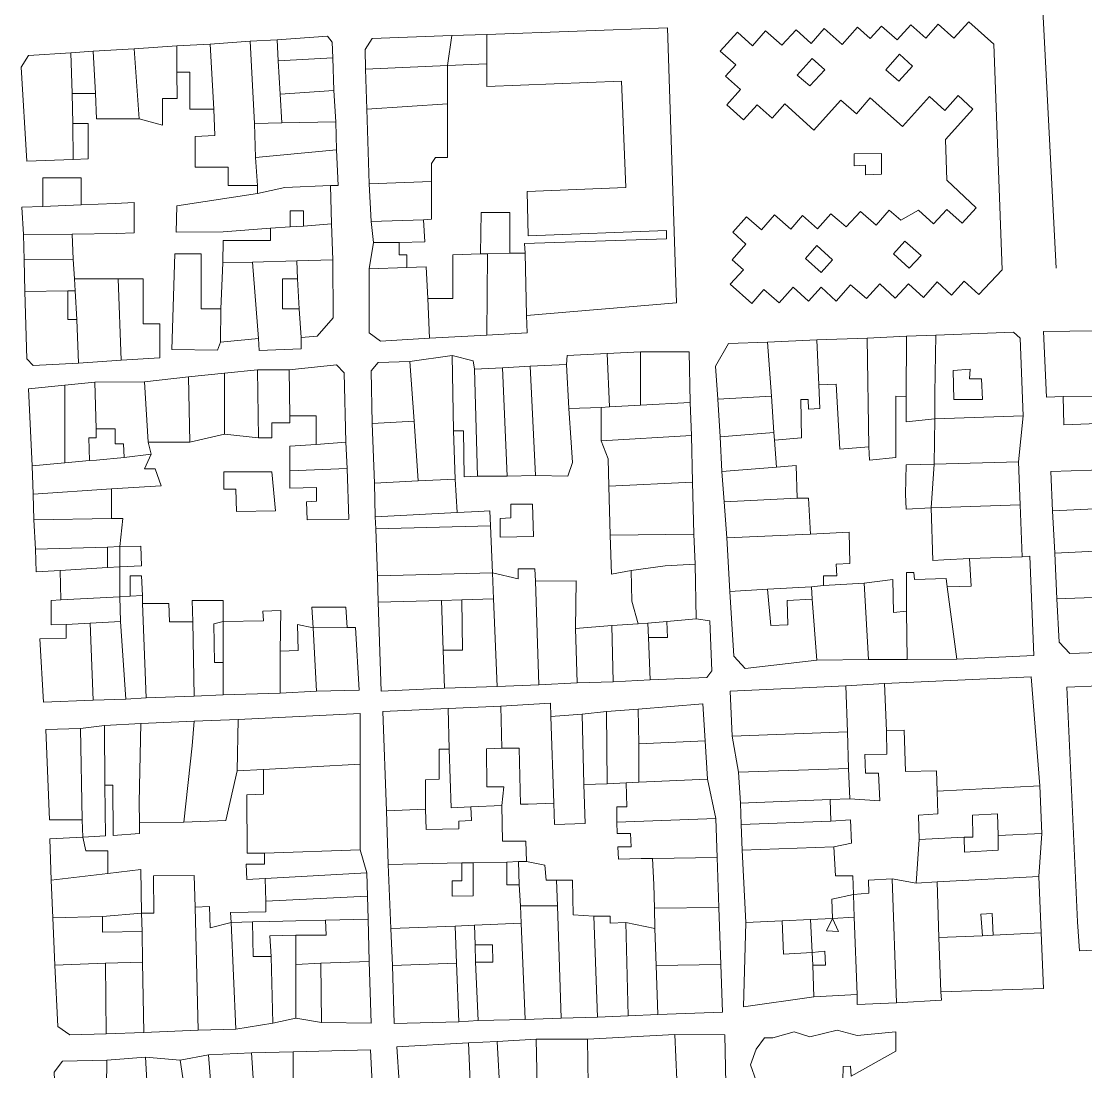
# Model space of a CAD drawing. Header units: inches. Extents: x 1138763 to 1140867, y 1050756 to 1053008.
# Drawn here: x 1139181.8 to 1139404.4, y 1052542.2 to 1052761.9 of the extents above; entities that cross this region are included whole.
import ezdxf

# ---------------------------------------------------------------- set-up
doc = ezdxf.new("R2010")
doc.units = ezdxf.units.IN
doc.header["$MEASUREMENT"] = 0
doc.layers.add('LimEdif_AM', color=44, linetype='Continuous', lineweight=5)
doc.layers.add('ViaPrin_AM', color=1, linetype='Continuous', lineweight=15)

msp = doc.modelspace()

# ---------------------------------------------------------------- linework, layer by layer
at = {"layer": 'LimEdif_AM'}
for points in [[(1139334.56, 1052702.87), (1139330.06, 1052706.87), (1139332.81, 1052709.87), (1139330.44, 1052712), (1139333.31, 1052715.25), (1139330.56, 1052717.75), (1139333.44, 1052721), (1139336.56, 1052718.25), (1139339.31, 1052721.37), (1139342.69, 1052718.37), (1139345.19, 1052721.25), (1139348.31, 1052718.5), (1139351.06, 1052721.62), (1139352.81, 1052720.12), (1139354.31, 1052718.87), (1139357.31, 1052722.12), (1139360.56, 1052719.25), (1139363.31, 1052722.37), (1139365.69, 1052720.25), (1139369.44, 1052722.37), (1139372.56, 1052719.5), (1139375.31, 1052722.5), (1139378.56, 1052719.62), (1139381.44, 1052722.87), (1139375.31, 1052728.62), (1139375.06, 1052737.12), (1139380.81, 1052743.5), (1139377.69, 1052746.37), (1139374.94, 1052743.25), (1139371.69, 1052746.12), (1139366.06, 1052739.87), (1139359.31, 1052745.87), (1139356.44, 1052742.5), (1139353.19, 1052745.37), (1139351.19, 1052743.25), (1139347.56, 1052739.12), (1139341.44, 1052744.62), (1139338.81, 1052741.62), (1139335.69, 1052744.37), (1139332.81, 1052741.25), (1139329.31, 1052744.37), (1139332.19, 1052747.62), (1139329.06, 1052750.37), (1139331.19, 1052752.75), (1139327.94, 1052755.62), (1139331.56, 1052759.62), (1139334.69, 1052756.75), (1139337.44, 1052759.87), (1139340.81, 1052756.87), (1139343.81, 1052760.12), (1139346.94, 1052757.25), (1139349.69, 1052760.37), (1139353.44, 1052757), (1139356.69, 1052760.62), (1139359.31, 1052758.25), (1139361.69, 1052760.87), (1139364.94, 1052758), (1139367.81, 1052761.12), (1139370.94, 1052758.37), (1139373.56, 1052761.25), (1139376.81, 1052758.37), (1139379.94, 1052761.75), (1139385.19, 1052757.12), (1139386.94, 1052709.87), (1139382.06, 1052704.75), (1139378.94, 1052707.5), (1139376.31, 1052704.62), (1139373.31, 1052707.37), (1139370.44, 1052704.12), (1139367.31, 1052707), (1139364.56, 1052704), (1139361.31, 1052707), (1139358.56, 1052703.87), (1139355.19, 1052706.75), (1139352.19, 1052703.37), (1139349.06, 1052706.25), (1139346.44, 1052703.37), (1139343.19, 1052706.25), (1139340.31, 1052703), (1139337.06, 1052705.75), (1139334.56, 1052702.87)], [(1139235.31, 1052758), (1139245.81, 1052758.75), (1139246.81, 1052757.5), (1139246.94, 1052754.25), (1139235.56, 1052753.62), (1139235.31, 1052758)], [(1139270.94, 1052752.62), (1139253.81, 1052751.87), (1139253.69, 1052756), (1139255.19, 1052758.25), (1139271.81, 1052758.87), (1139270.94, 1052752.62)], [(1139271.81, 1052758.87), (1139279.19, 1052759.12), (1139279.19, 1052753), (1139270.94, 1052752.62), (1139271.81, 1052758.87)], [(1139279.19, 1052753), (1139279.19, 1052759.12), (1139316.94, 1052760.5), (1139318.81, 1052703), (1139287.44, 1052700.37), (1139287.19, 1052713.37), (1139287.06, 1052715.37), (1139316.69, 1052716.37), (1139316.69, 1052718.12), (1139287.81, 1052717), (1139287.56, 1052726.25), (1139308.19, 1052727.12), (1139307.31, 1052749.37), (1139279.19, 1052748.25), (1139279.19, 1052753)], [(1139205.44, 1052756.12), (1139214.31, 1052756.75), (1139214.31, 1052751.25), (1139214.44, 1052745.75), (1139211.31, 1052745.75), (1139211.31, 1052740.12), (1139206.44, 1052741.5), (1139205.44, 1052756.12)], [(1139214.31, 1052756.75), (1139221.31, 1052757.12), (1139222.06, 1052743.5), (1139217.06, 1052743.5), (1139217.06, 1052751.25), (1139214.31, 1052751.25), (1139214.31, 1052756.75)], [(1139221.31, 1052757.12), (1139229.69, 1052757.75), (1139230.56, 1052740.5), (1139230.81, 1052733.37), (1139231.19, 1052727.5), (1139225.06, 1052727.5), (1139225.06, 1052731.37), (1139218.19, 1052731.37), (1139218.19, 1052737.75), (1139222.31, 1052738), (1139222.06, 1052743.5), (1139221.31, 1052757.12)], [(1139229.69, 1052757.75), (1139235.31, 1052758), (1139235.56, 1052753.62), (1139235.94, 1052746.62), (1139236.31, 1052740.62), (1139230.56, 1052740.5), (1139229.69, 1052757.75)], [(1139192.44, 1052746.75), (1139192.56, 1052740.5), (1139192.69, 1052733), (1139182.94, 1052732.62), (1139181.81, 1052752.25), (1139183.31, 1052754.75), (1139192.19, 1052755.25), (1139192.44, 1052746.75)], [(1139192.19, 1052755.25), (1139196.81, 1052755.62), (1139197.31, 1052746.75), (1139192.44, 1052746.75), (1139192.19, 1052755.25)], [(1139196.81, 1052755.62), (1139205.44, 1052756.12), (1139206.44, 1052741.5), (1139197.56, 1052741.5), (1139197.31, 1052746.75), (1139196.81, 1052755.62)], [(1139246.94, 1052754.25), (1139247.19, 1052747.37), (1139235.94, 1052746.62), (1139235.56, 1052753.62), (1139246.94, 1052754.25)], [(1139346.69, 1052748.37), (1139349.81, 1052751.75), (1139347.19, 1052754.12), (1139344.06, 1052750.62), (1139346.69, 1052748.37)], [(1139346.69, 1052748.37), (1139344.06, 1052750.62), (1139347.19, 1052754.12), (1139349.81, 1052751.75), (1139346.69, 1052748.37)], [(1139365.31, 1052749.37), (1139368.19, 1052752.5), (1139365.44, 1052755), (1139362.56, 1052751.75), (1139365.31, 1052749.37)], [(1139365.31, 1052749.37), (1139362.56, 1052751.75), (1139365.44, 1052755), (1139368.19, 1052752.5), (1139365.31, 1052749.37)], [(1139270.94, 1052752.62), (1139270.94, 1052744.62), (1139254.06, 1052743.5), (1139253.81, 1052751.87), (1139270.94, 1052752.62)], [(1139279.19, 1052753), (1139279.19, 1052748.25), (1139307.31, 1052749.37), (1139308.19, 1052727.12), (1139287.56, 1052726.25), (1139287.81, 1052717), (1139316.69, 1052718.12), (1139316.69, 1052716.37), (1139287.06, 1052715.37), (1139287.19, 1052713.37), (1139283.94, 1052713.37), (1139283.94, 1052721.87), (1139277.94, 1052721.87), (1139277.81, 1052713.25), (1139272.06, 1052713), (1139272.06, 1052703.87), (1139266.81, 1052703.87), (1139266.44, 1052710.5), (1139262.44, 1052710.37), (1139262.44, 1052713), (1139260.81, 1052713), (1139260.81, 1052715.62), (1139266.19, 1052715.75), (1139265.94, 1052720.37), (1139267.56, 1052720.5), (1139267.56, 1052728.37), (1139267.56, 1052732.12), (1139268.44, 1052733.37), (1139270.94, 1052733.37), (1139270.94, 1052744.62), (1139270.94, 1052752.62), (1139279.19, 1052753)], [(1139247.19, 1052747.37), (1139247.56, 1052740.87), (1139236.31, 1052740.62), (1139235.94, 1052746.62), (1139247.19, 1052747.37)], [(1139270.94, 1052744.62), (1139270.94, 1052733.37), (1139268.44, 1052733.37), (1139267.56, 1052732.12), (1139267.56, 1052728.37), (1139254.56, 1052727.87), (1139254.06, 1052743.5), (1139270.94, 1052744.62)], [(1139247.56, 1052740.87), (1139247.69, 1052735), (1139230.81, 1052733.37), (1139230.56, 1052740.5), (1139236.31, 1052740.62), (1139247.56, 1052740.87)], [(1139192.56, 1052740.5), (1139195.81, 1052740.5), (1139195.81, 1052733.12), (1139192.69, 1052733), (1139192.56, 1052740.5)], [(1139247.69, 1052735), (1139248.06, 1052727.5), (1139246.44, 1052727.5), (1139236.94, 1052727.12), (1139231.19, 1052725.87), (1139231.19, 1052727.5), (1139230.81, 1052733.37), (1139247.69, 1052735)], [(1139358.31, 1052729.75), (1139358.31, 1052731.75), (1139355.94, 1052731.62), (1139355.94, 1052734.12), (1139361.69, 1052734.25), (1139361.69, 1052729.87), (1139358.31, 1052729.75)], [(1139194.31, 1052723.5), (1139186.31, 1052723.12), (1139186.31, 1052729.12), (1139194.31, 1052729.12), (1139194.31, 1052723.5)], [(1139246.44, 1052727.5), (1139246.69, 1052719.5), (1139240.81, 1052719), (1139240.81, 1052722.25), (1139238.06, 1052722.25), (1139238.06, 1052718.87), (1139233.94, 1052718.62), (1139224.06, 1052717.87), (1139214.19, 1052717.75), (1139214.31, 1052723.25), (1139231.19, 1052725.87), (1139236.94, 1052727.12), (1139246.44, 1052727.5)], [(1139267.56, 1052728.37), (1139267.56, 1052720.5), (1139265.94, 1052720.37), (1139254.94, 1052720), (1139254.56, 1052727.87), (1139267.56, 1052728.37)], [(1139194.31, 1052723.5), (1139201.44, 1052723.75), (1139205.44, 1052724), (1139205.44, 1052717.62), (1139201.69, 1052717.5), (1139192.44, 1052717.37), (1139182.31, 1052717.25), (1139181.94, 1052723), (1139186.31, 1052723.12), (1139194.31, 1052723.5)], [(1139240.81, 1052719), (1139238.06, 1052718.87), (1139238.06, 1052722.25), (1139240.81, 1052722.25), (1139240.81, 1052719)], [(1139283.94, 1052713.37), (1139279.31, 1052713.25), (1139277.81, 1052713.25), (1139277.94, 1052721.87), (1139283.94, 1052721.87), (1139283.94, 1052713.37)], [(1139246.69, 1052719.5), (1139246.94, 1052712), (1139239.44, 1052711.75), (1139230.19, 1052711.5), (1139223.94, 1052711.37), (1139224.06, 1052716), (1139233.94, 1052716), (1139233.94, 1052718.62), (1139238.06, 1052718.87), (1139240.81, 1052719), (1139246.69, 1052719.5)], [(1139265.94, 1052720.37), (1139266.19, 1052715.75), (1139260.81, 1052715.62), (1139255.44, 1052715.62), (1139254.94, 1052720), (1139265.94, 1052720.37)], [(1139192.44, 1052717.37), (1139192.69, 1052712.12), (1139182.44, 1052712), (1139182.31, 1052717.25), (1139192.44, 1052717.37)], [(1139260.81, 1052715.62), (1139260.81, 1052713), (1139262.44, 1052713), (1139262.44, 1052710.37), (1139254.56, 1052710.12), (1139255.44, 1052715.62), (1139260.81, 1052715.62)], [(1139349.06, 1052709.37), (1139351.44, 1052712), (1139348.19, 1052715), (1139345.81, 1052712.25), (1139349.06, 1052709.37)], [(1139349.06, 1052709.37), (1139345.81, 1052712.25), (1139348.19, 1052715), (1139351.44, 1052712), (1139349.06, 1052709.37)], [(1139367.44, 1052710.25), (1139369.94, 1052712.87), (1139366.56, 1052715.87), (1139364.19, 1052713.25), (1139367.44, 1052710.25)], [(1139367.44, 1052710.25), (1139364.19, 1052713.25), (1139366.56, 1052715.87), (1139369.94, 1052712.87), (1139367.44, 1052710.25)], [(1139192.69, 1052712.12), (1139192.94, 1052708), (1139193.06, 1052705.5), (1139191.56, 1052705.5), (1139182.56, 1052705.37), (1139182.44, 1052712), (1139192.69, 1052712.12)], [(1139223.56, 1052701.75), (1139223.44, 1052694.75), (1139222.81, 1052693.12), (1139213.31, 1052693.25), (1139213.94, 1052713.25), (1139219.44, 1052713.25), (1139219.44, 1052701.75), (1139223.56, 1052701.75)], [(1139239.44, 1052711.75), (1139239.56, 1052708), (1139236.44, 1052708), (1139236.44, 1052701.75), (1139239.94, 1052701.75), (1139240.31, 1052695.75), (1139240.31, 1052693.37), (1139231.56, 1052693), (1139231.44, 1052695.5), (1139230.19, 1052711.5), (1139239.44, 1052711.75)], [(1139246.94, 1052712), (1139247.06, 1052699.87), (1139243.69, 1052696), (1139240.31, 1052695.75), (1139239.94, 1052701.75), (1139239.56, 1052708), (1139239.44, 1052711.75), (1139246.94, 1052712)], [(1139279.31, 1052713.25), (1139279.19, 1052696.25), (1139267.19, 1052695.62), (1139266.81, 1052703.87), (1139272.06, 1052703.87), (1139272.06, 1052713), (1139277.81, 1052713.25), (1139279.31, 1052713.25)], [(1139287.19, 1052713.37), (1139287.44, 1052700.37), (1139287.56, 1052696.75), (1139279.19, 1052696.25), (1139279.31, 1052713.25), (1139283.94, 1052713.37), (1139287.19, 1052713.37)], [(1139230.19, 1052711.5), (1139231.44, 1052695.5), (1139223.44, 1052694.75), (1139223.56, 1052701.75), (1139223.94, 1052711.37), (1139230.19, 1052711.5)], [(1139262.44, 1052710.37), (1139266.44, 1052710.5), (1139266.81, 1052703.87), (1139267.19, 1052695.62), (1139256.94, 1052695), (1139254.56, 1052696.75), (1139254.56, 1052710.12), (1139262.44, 1052710.37)], [(1139192.94, 1052708), (1139202.06, 1052708), (1139202.69, 1052691), (1139193.81, 1052690.37), (1139193.44, 1052699.5), (1139193.06, 1052705.5), (1139192.94, 1052708)], [(1139202.06, 1052708), (1139207.31, 1052708), (1139207.31, 1052698.62), (1139210.81, 1052698.62), (1139210.81, 1052691.5), (1139202.69, 1052691), (1139202.06, 1052708)], [(1139239.94, 1052701.75), (1139236.44, 1052701.75), (1139236.44, 1052708), (1139239.56, 1052708), (1139239.94, 1052701.75)], [(1139191.56, 1052705.5), (1139191.56, 1052699.5), (1139193.44, 1052699.5), (1139193.81, 1052690.37), (1139184.31, 1052689.87), (1139182.94, 1052691.25), (1139182.56, 1052705.37), (1139191.56, 1052705.5)], [(1139193.06, 1052705.5), (1139193.44, 1052699.5), (1139191.56, 1052699.5), (1139191.56, 1052705.5), (1139193.06, 1052705.5)], [(1139366.94, 1052696), (1139373.06, 1052696.25), (1139372.81, 1052684.12), (1139372.81, 1052678.75), (1139366.81, 1052678.12), (1139366.81, 1052683.37), (1139366.94, 1052696)], [(1139373.06, 1052696.25), (1139389.31, 1052696.87), (1139390.69, 1052695.62), (1139391.31, 1052679.37), (1139372.81, 1052678.75), (1139372.81, 1052684.12), (1139373.06, 1052696.25)], [(1139407.06, 1052683.5), (1139399.69, 1052683.37), (1139396.19, 1052683.25), (1139395.56, 1052697), (1139406.56, 1052697.12), (1139407.06, 1052683.5)], [(1139338.69, 1052683.5), (1139327.44, 1052682.87), (1139326.94, 1052689.75), (1139329.69, 1052694.5), (1139337.81, 1052694.75), (1139338.69, 1052683.5)], [(1139337.81, 1052694.75), (1139348.19, 1052695.25), (1139348.56, 1052685.87), (1139348.81, 1052680.87), (1139346.44, 1052680.75), (1139346.31, 1052682.75), (1139344.81, 1052682.75), (1139344.94, 1052674.75), (1139339.31, 1052674.25), (1139339.19, 1052675.87), (1139338.69, 1052683.5), (1139337.81, 1052694.75)], [(1139348.19, 1052695.25), (1139358.69, 1052695.62), (1139359.06, 1052672.87), (1139352.94, 1052672.37), (1139352.19, 1052686), (1139348.56, 1052685.87), (1139348.19, 1052695.25)], [(1139358.69, 1052695.62), (1139366.94, 1052696), (1139366.81, 1052683.37), (1139364.69, 1052683.5), (1139364.69, 1052670.62), (1139359.19, 1052670.12), (1139359.06, 1052672.87), (1139358.69, 1052695.62)], [(1139263.06, 1052690.75), (1139271.94, 1052692), (1139272.19, 1052676.25), (1139272.56, 1052666.12), (1139264.81, 1052665.75), (1139263.94, 1052678.25), (1139263.06, 1052690.75)], [(1139271.94, 1052692), (1139276.31, 1052690.87), (1139276.56, 1052689.12), (1139277.19, 1052666.75), (1139274.44, 1052666.62), (1139274.31, 1052676.25), (1139272.19, 1052676.25), (1139271.94, 1052692)], [(1139295.81, 1052690.12), (1139295.94, 1052692), (1139304.31, 1052692.37), (1139304.81, 1052681.25), (1139303.06, 1052681.12), (1139296.31, 1052680.87), (1139295.81, 1052690.12)], [(1139304.31, 1052692.37), (1139311.31, 1052692.75), (1139311.31, 1052681.62), (1139304.81, 1052681.25), (1139304.31, 1052692.37)], [(1139311.31, 1052692.75), (1139321.44, 1052692.75), (1139321.69, 1052682.12), (1139311.31, 1052681.62), (1139311.31, 1052692.75)], [(1139237.94, 1052679.37), (1139237.81, 1052689), (1139247.69, 1052690), (1139249.31, 1052688.37), (1139249.69, 1052673.87), (1139243.44, 1052673.37), (1139243.44, 1052679.37), (1139237.94, 1052679.37)], [(1139263.94, 1052678.25), (1139255.19, 1052677.75), (1139254.94, 1052688.75), (1139256.44, 1052690.5), (1139263.06, 1052690.75), (1139263.94, 1052678.25)], [(1139282.44, 1052689.37), (1139288.19, 1052689.75), (1139289.31, 1052666.87), (1139283.44, 1052666.75), (1139282.44, 1052689.37)], [(1139288.19, 1052689.75), (1139295.81, 1052690.12), (1139296.31, 1052680.87), (1139296.81, 1052673.75), (1139297.06, 1052669.62), (1139296.06, 1052666.75), (1139289.31, 1052666.87), (1139288.19, 1052689.75)], [(1139207.56, 1052686.5), (1139216.81, 1052687.5), (1139217.06, 1052673.87), (1139208.31, 1052673.87), (1139207.56, 1052686.5)], [(1139216.81, 1052687.5), (1139224.31, 1052688.25), (1139224.31, 1052675.5), (1139217.06, 1052673.87), (1139216.81, 1052687.5)], [(1139224.31, 1052688.25), (1139231.19, 1052689), (1139231.44, 1052674.75), (1139224.31, 1052675.5), (1139224.31, 1052688.25)], [(1139231.19, 1052689), (1139237.81, 1052689), (1139237.94, 1052679.37), (1139237.94, 1052677.87), (1139234.19, 1052677.87), (1139234.19, 1052674.75), (1139231.44, 1052674.75), (1139231.19, 1052689)], [(1139276.56, 1052689.12), (1139282.44, 1052689.37), (1139283.44, 1052666.75), (1139277.19, 1052666.75), (1139276.56, 1052689.12)], [(1139382.81, 1052682.75), (1139382.56, 1052687.12), (1139380.06, 1052687.12), (1139380.19, 1052689.12), (1139376.69, 1052688.87), (1139376.81, 1052682.75), (1139382.81, 1052682.75)], [(1139382.81, 1052682.75), (1139376.81, 1052682.75), (1139376.69, 1052688.87), (1139380.19, 1052689.12), (1139380.06, 1052687.12), (1139382.56, 1052687.12), (1139382.81, 1052682.75)], [(1139190.94, 1052669.5), (1139184.06, 1052668.87), (1139183.31, 1052685), (1139190.94, 1052685.75), (1139190.94, 1052669.5)], [(1139190.94, 1052685.75), (1139197.19, 1052686.37), (1139197.44, 1052676.62), (1139197.44, 1052674.75), (1139195.94, 1052674.75), (1139196.06, 1052670), (1139190.94, 1052669.5), (1139190.94, 1052685.75)], [(1139197.19, 1052686.37), (1139207.56, 1052686.5), (1139208.31, 1052673.87), (1139208.94, 1052671.37), (1139203.31, 1052670.62), (1139203.19, 1052673.5), (1139201.44, 1052673.5), (1139201.44, 1052676.62), (1139197.44, 1052676.62), (1139197.19, 1052686.37)], [(1139372.81, 1052678.75), (1139372.69, 1052669.25), (1139366.81, 1052669.12), (1139366.69, 1052663), (1139366.81, 1052659.87), (1139372.06, 1052660.12), (1139372.44, 1052649.12), (1139374.69, 1052649.25), (1139380.06, 1052649.5), (1139380.44, 1052643.75), (1139375.44, 1052643.62), (1139375.19, 1052645.37), (1139368.56, 1052645.12), (1139368.44, 1052646.62), (1139366.94, 1052646.62), (1139366.94, 1052638.5), (1139364.19, 1052638.25), (1139364.06, 1052645.12), (1139358.06, 1052644.37), (1139349.56, 1052643.87), (1139349.56, 1052645.87), (1139352.31, 1052645.87), (1139352.19, 1052648.37), (1139355.06, 1052648.5), (1139354.94, 1052655), (1139346.81, 1052654.62), (1139346.44, 1052662.12), (1139344.06, 1052662.12), (1139343.81, 1052669), (1139339.69, 1052668.62), (1139339.31, 1052674.25), (1139344.94, 1052674.75), (1139344.81, 1052682.75), (1139346.31, 1052682.75), (1139346.44, 1052680.75), (1139348.81, 1052680.87), (1139348.56, 1052685.87), (1139352.19, 1052686), (1139352.94, 1052672.37), (1139359.06, 1052672.87), (1139359.19, 1052670.12), (1139364.69, 1052670.62), (1139364.69, 1052683.5), (1139366.81, 1052683.37), (1139366.81, 1052678.12), (1139372.81, 1052678.75)], [(1139338.69, 1052683.5), (1139339.19, 1052675.87), (1139327.94, 1052675), (1139327.44, 1052682.87), (1139338.69, 1052683.5)], [(1139415.44, 1052683.62), (1139415.69, 1052678.12), (1139399.81, 1052677.5), (1139399.69, 1052683.37), (1139407.06, 1052683.5), (1139415.44, 1052683.62)], [(1139303.06, 1052681.12), (1139303.06, 1052674.12), (1139304.56, 1052670.37), (1139304.69, 1052664.62), (1139304.94, 1052654.37), (1139305.19, 1052646.25), (1139309.31, 1052647), (1139309.44, 1052640.62), (1139310.81, 1052635.87), (1139305.31, 1052635.5), (1139297.69, 1052634.87), (1139297.81, 1052644.87), (1139289.31, 1052644.75), (1139289.19, 1052647.37), (1139285.69, 1052647.37), (1139285.69, 1052645.25), (1139280.31, 1052646.5), (1139279.94, 1052656.37), (1139279.81, 1052659.5), (1139277.44, 1052659.37), (1139272.94, 1052659.12), (1139272.56, 1052666.12), (1139272.19, 1052676.25), (1139274.31, 1052676.25), (1139274.44, 1052666.62), (1139277.19, 1052666.75), (1139283.44, 1052666.75), (1139289.31, 1052666.87), (1139296.06, 1052666.75), (1139297.06, 1052669.62), (1139296.81, 1052673.75), (1139296.31, 1052680.87), (1139303.06, 1052681.12)], [(1139321.69, 1052682.12), (1139321.94, 1052675.25), (1139303.06, 1052674.12), (1139303.06, 1052681.12), (1139304.81, 1052681.25), (1139311.31, 1052681.62), (1139321.69, 1052682.12)], [(1139391.31, 1052679.37), (1139390.31, 1052669.75), (1139372.69, 1052669.25), (1139372.81, 1052678.75), (1139391.31, 1052679.37)], [(1139203.31, 1052670.62), (1139197.56, 1052670.12), (1139196.06, 1052670), (1139195.94, 1052674.75), (1139197.44, 1052674.75), (1139197.44, 1052676.62), (1139201.44, 1052676.62), (1139201.44, 1052673.5), (1139203.19, 1052673.5), (1139203.31, 1052670.62)], [(1139263.94, 1052678.25), (1139264.81, 1052665.75), (1139255.69, 1052665.25), (1139255.19, 1052677.75), (1139263.94, 1052678.25)], [(1139249.69, 1052673.87), (1139249.94, 1052668.37), (1139237.94, 1052667.87), (1139237.94, 1052673), (1139243.44, 1052673.37), (1139249.69, 1052673.87)], [(1139321.94, 1052675.25), (1139322.19, 1052665.5), (1139304.69, 1052664.62), (1139304.56, 1052670.37), (1139303.06, 1052674.12), (1139321.94, 1052675.25)], [(1139339.19, 1052675.87), (1139339.31, 1052674.25), (1139339.69, 1052668.62), (1139328.31, 1052667.75), (1139327.94, 1052675), (1139339.19, 1052675.87)], [(1139208.94, 1052671.37), (1139207.56, 1052668.25), (1139209.81, 1052668.25), (1139211.06, 1052664.75), (1139200.69, 1052664.12), (1139184.31, 1052663), (1139184.06, 1052668.87), (1139190.94, 1052669.5), (1139196.06, 1052670), (1139197.56, 1052670.12), (1139203.31, 1052670.62), (1139208.94, 1052671.37)], [(1139390.31, 1052669.75), (1139390.69, 1052660.75), (1139372.06, 1052660.12), (1139372.69, 1052669.25), (1139390.31, 1052669.75)], [(1139226.81, 1052659.37), (1139226.69, 1052664), (1139224.19, 1052664), (1139224.19, 1052667.62), (1139231.56, 1052667.62), (1139234.19, 1052667.62), (1139234.94, 1052659.5), (1139226.81, 1052659.37)], [(1139249.94, 1052668.37), (1139250.31, 1052657.75), (1139241.56, 1052657.62), (1139241.44, 1052661.37), (1139243.56, 1052661.5), (1139243.56, 1052664.37), (1139237.94, 1052664.25), (1139237.94, 1052667.87), (1139249.94, 1052668.37)], [(1139339.69, 1052668.62), (1139343.81, 1052669), (1139344.06, 1052662.12), (1139328.81, 1052661.37), (1139328.31, 1052667.75), (1139339.69, 1052668.62)], [(1139372.06, 1052660.12), (1139366.81, 1052659.87), (1139366.69, 1052663), (1139366.81, 1052669.12), (1139372.69, 1052669.25), (1139372.06, 1052660.12)], [(1139424.06, 1052668.75), (1139424.31, 1052661.75), (1139409.81, 1052661.12), (1139407.81, 1052660), (1139397.44, 1052659.5), (1139397.06, 1052667.75), (1139405.56, 1052668), (1139424.06, 1052668.75)], [(1139272.56, 1052666.12), (1139272.94, 1052659.12), (1139255.81, 1052658.25), (1139255.69, 1052665.25), (1139264.81, 1052665.75), (1139272.56, 1052666.12)], [(1139322.19, 1052665.5), (1139322.44, 1052654.62), (1139304.94, 1052654.37), (1139304.69, 1052664.62), (1139322.19, 1052665.5)], [(1139200.69, 1052664.12), (1139200.69, 1052657.87), (1139184.44, 1052657.62), (1139184.31, 1052663), (1139200.69, 1052664.12)], [(1139281.94, 1052654), (1139288.94, 1052654.12), (1139288.69, 1052660.87), (1139284.19, 1052660.87), (1139284.19, 1052658), (1139281.94, 1052657.87), (1139281.94, 1052654)], [(1139281.94, 1052654), (1139281.94, 1052657.87), (1139284.19, 1052658), (1139284.19, 1052660.87), (1139288.69, 1052660.87), (1139288.94, 1052654.12), (1139281.94, 1052654)], [(1139344.06, 1052662.12), (1139346.44, 1052662.12), (1139346.81, 1052654.62), (1139329.31, 1052653.87), (1139328.81, 1052661.37), (1139344.06, 1052662.12)], [(1139390.69, 1052660.75), (1139391.06, 1052649.87), (1139380.06, 1052649.5), (1139374.69, 1052649.25), (1139372.44, 1052649.12), (1139372.06, 1052660.12), (1139390.69, 1052660.75)], [(1139272.94, 1052659.12), (1139277.44, 1052659.37), (1139279.81, 1052659.5), (1139279.94, 1052656.37), (1139255.94, 1052655.75), (1139255.81, 1052658.25), (1139272.94, 1052659.12)], [(1139407.81, 1052660), (1139407.81, 1052657.12), (1139430.81, 1052658), (1139430.94, 1052652.25), (1139420.44, 1052651.75), (1139397.94, 1052650.62), (1139397.44, 1052659.5), (1139407.81, 1052660)], [(1139200.69, 1052657.87), (1139203.06, 1052657.87), (1139202.44, 1052652), (1139199.81, 1052651.87), (1139184.81, 1052651.5), (1139184.44, 1052657.62), (1139200.69, 1052657.87)], [(1139279.94, 1052656.37), (1139280.31, 1052646.5), (1139256.31, 1052645.87), (1139255.94, 1052655.75), (1139279.94, 1052656.37)], [(1139322.44, 1052654.62), (1139322.69, 1052648.37), (1139316.44, 1052648), (1139309.31, 1052647), (1139305.19, 1052646.25), (1139304.94, 1052654.37), (1139322.44, 1052654.62)], [(1139346.81, 1052654.62), (1139354.94, 1052655), (1139355.06, 1052648.5), (1139352.19, 1052648.37), (1139352.31, 1052645.87), (1139349.56, 1052645.87), (1139349.56, 1052643.87), (1139347.06, 1052643.62), (1139337.81, 1052643.12), (1139329.94, 1052642.62), (1139329.31, 1052653.87), (1139346.81, 1052654.62)], [(1139199.81, 1052651.87), (1139199.81, 1052647.62), (1139189.94, 1052647), (1139184.94, 1052646.75), (1139184.81, 1052651.5), (1139199.81, 1052651.87)], [(1139202.44, 1052652), (1139202.44, 1052647.75), (1139199.81, 1052647.62), (1139199.81, 1052651.87), (1139202.44, 1052652)], [(1139202.44, 1052652), (1139206.81, 1052652.12), (1139206.94, 1052648), (1139202.44, 1052647.75), (1139202.44, 1052652)], [(1139420.44, 1052651.75), (1139420.56, 1052647.62), (1139418.81, 1052647.75), (1139419.19, 1052641.87), (1139398.31, 1052641.12), (1139397.94, 1052650.62), (1139420.44, 1052651.75)], [(1139391.06, 1052649.87), (1139392.69, 1052650), (1139393.56, 1052629.25), (1139377.44, 1052628.5), (1139375.44, 1052643.62), (1139380.44, 1052643.75), (1139380.06, 1052649.5), (1139391.06, 1052649.87)], [(1139202.44, 1052647.75), (1139202.44, 1052641.5), (1139190.06, 1052640.87), (1139189.94, 1052647), (1139199.81, 1052647.62), (1139202.44, 1052647.75)], [(1139289.31, 1052644.75), (1139290.06, 1052623.12), (1139281.31, 1052622.75), (1139280.56, 1052641.12), (1139280.31, 1052646.5), (1139285.69, 1052645.25), (1139285.69, 1052647.37), (1139289.19, 1052647.37), (1139289.31, 1052644.75)], [(1139322.69, 1052648.37), (1139322.94, 1052636.87), (1139316.81, 1052636.37), (1139312.81, 1052636), (1139310.81, 1052635.87), (1139309.44, 1052640.62), (1139309.31, 1052647), (1139316.44, 1052648), (1139322.69, 1052648.37)], [(1139207.19, 1052641.75), (1139204.56, 1052641.62), (1139204.56, 1052645.87), (1139206.94, 1052645.87), (1139207.19, 1052641.75)], [(1139280.31, 1052646.5), (1139280.56, 1052641.12), (1139273.94, 1052640.87), (1139269.69, 1052640.75), (1139256.44, 1052640.37), (1139256.31, 1052645.87), (1139280.31, 1052646.5)], [(1139366.94, 1052638.5), (1139367.06, 1052628.37), (1139358.94, 1052628.37), (1139358.06, 1052644.37), (1139364.06, 1052645.12), (1139364.19, 1052638.25), (1139366.94, 1052638.5)], [(1139375.44, 1052643.62), (1139377.44, 1052628.5), (1139367.06, 1052628.37), (1139366.94, 1052638.5), (1139366.94, 1052646.62), (1139368.44, 1052646.62), (1139368.56, 1052645.12), (1139375.19, 1052645.37), (1139375.44, 1052643.62)], [(1139297.69, 1052634.87), (1139298.06, 1052623.5), (1139290.06, 1052623.12), (1139289.31, 1052644.75), (1139297.81, 1052644.87), (1139297.69, 1052634.87)], [(1139337.81, 1052643.12), (1139338.56, 1052635.5), (1139342.06, 1052635.62), (1139341.94, 1052640.75), (1139347.19, 1052641), (1139348.19, 1052628.25), (1139333.19, 1052626.5), (1139330.81, 1052629.12), (1139329.94, 1052642.62), (1139337.81, 1052643.12)], [(1139347.06, 1052643.62), (1139347.19, 1052641), (1139341.94, 1052640.75), (1139342.06, 1052635.62), (1139338.56, 1052635.5), (1139337.81, 1052643.12), (1139347.06, 1052643.62)], [(1139358.06, 1052644.37), (1139358.94, 1052628.37), (1139348.19, 1052628.25), (1139347.19, 1052641), (1139347.06, 1052643.62), (1139349.56, 1052643.87), (1139358.06, 1052644.37)], [(1139202.44, 1052641.5), (1139202.56, 1052636.37), (1139196.19, 1052636), (1139191.19, 1052635.75), (1139188.06, 1052635.62), (1139188.06, 1052640.75), (1139190.06, 1052640.87), (1139202.44, 1052641.5)], [(1139207.19, 1052641.75), (1139207.19, 1052640.12), (1139207.94, 1052620.37), (1139203.69, 1052620.12), (1139202.56, 1052636.37), (1139202.44, 1052641.5), (1139204.56, 1052641.62), (1139207.19, 1052641.75)], [(1139217.69, 1052636.25), (1139217.56, 1052640.75), (1139224.06, 1052640.75), (1139224.06, 1052636.37), (1139222.06, 1052635.87), (1139222.19, 1052627.75), (1139224.06, 1052627.75), (1139224.06, 1052621), (1139217.94, 1052620.75), (1139217.69, 1052636.25)], [(1139269.69, 1052640.75), (1139270.06, 1052630.37), (1139270.31, 1052622.37), (1139257.06, 1052621.75), (1139256.44, 1052640.37), (1139269.69, 1052640.75)], [(1139273.94, 1052640.87), (1139274.06, 1052630.37), (1139270.06, 1052630.37), (1139269.69, 1052640.75), (1139273.94, 1052640.87)], [(1139280.56, 1052641.12), (1139281.31, 1052622.75), (1139270.31, 1052622.37), (1139270.06, 1052630.37), (1139274.06, 1052630.37), (1139273.94, 1052640.87), (1139280.56, 1052641.12)], [(1139420.81, 1052642), (1139421.06, 1052633.37), (1139421.06, 1052630.37), (1139401.06, 1052629.62), (1139398.81, 1052632), (1139398.31, 1052641.12), (1139419.19, 1052641.87), (1139420.81, 1052642)], [(1139207.19, 1052640.12), (1139212.69, 1052640.12), (1139212.81, 1052636.25), (1139217.69, 1052636.25), (1139217.94, 1052620.75), (1139207.94, 1052620.37), (1139207.19, 1052640.12)], [(1139224.06, 1052636.37), (1139232.44, 1052636.5), (1139232.31, 1052638.5), (1139236.06, 1052638.62), (1139235.94, 1052630.12), (1139235.94, 1052621.37), (1139224.06, 1052621), (1139224.06, 1052627.75), (1139224.06, 1052636.37)], [(1139249.94, 1052635.12), (1139242.81, 1052635), (1139242.56, 1052639.37), (1139249.69, 1052639.37), (1139249.94, 1052635.12)], [(1139202.56, 1052636.37), (1139203.69, 1052620.12), (1139196.81, 1052619.87), (1139196.19, 1052636), (1139202.56, 1052636.37)], [(1139224.06, 1052627.75), (1139222.19, 1052627.75), (1139222.06, 1052635.87), (1139224.06, 1052636.37), (1139224.06, 1052627.75)], [(1139316.81, 1052636.37), (1139316.94, 1052633), (1139312.94, 1052633), (1139312.81, 1052636), (1139316.81, 1052636.37)], [(1139322.94, 1052636.87), (1139325.81, 1052636.5), (1139326.19, 1052626), (1139325.19, 1052624.62), (1139313.31, 1052624.12), (1139312.94, 1052633), (1139316.94, 1052633), (1139316.81, 1052636.37), (1139322.94, 1052636.87)], [(1139196.19, 1052636), (1139196.81, 1052619.87), (1139186.44, 1052619.5), (1139185.69, 1052632.75), (1139191.19, 1052632.87), (1139191.19, 1052635.75), (1139196.19, 1052636)], [(1139235.94, 1052630.12), (1139239.69, 1052630.25), (1139239.56, 1052635.75), (1139242.81, 1052635), (1139243.56, 1052621.75), (1139235.94, 1052621.37), (1139235.94, 1052630.12)], [(1139249.94, 1052635.12), (1139251.69, 1052635.12), (1139252.44, 1052622), (1139243.56, 1052621.75), (1139242.81, 1052635), (1139249.94, 1052635.12)], [(1139305.31, 1052635.5), (1139305.56, 1052623.75), (1139298.06, 1052623.5), (1139297.69, 1052634.87), (1139305.31, 1052635.5)], [(1139312.81, 1052636), (1139312.94, 1052633), (1139313.31, 1052624.12), (1139305.56, 1052623.75), (1139305.31, 1052635.5), (1139310.81, 1052635.87), (1139312.81, 1052636)], [(1139354.56, 1052613.25), (1139330.44, 1052612.37), (1139330.06, 1052621.75), (1139354.19, 1052622.87), (1139354.56, 1052613.25)], [(1139354.19, 1052622.87), (1139362.31, 1052623.37), (1139362.69, 1052613.5), (1139362.81, 1052608.62), (1139358.19, 1052608.5), (1139358.31, 1052604.62), (1139361.06, 1052604.62), (1139361.31, 1052598.87), (1139355.06, 1052599.25), (1139354.81, 1052605.62), (1139354.56, 1052613.25), (1139354.19, 1052622.87)], [(1139362.69, 1052613.5), (1139362.31, 1052623.37), (1139392.94, 1052624.75), (1139394.81, 1052602), (1139373.31, 1052600.87), (1139373.19, 1052605.12), (1139366.69, 1052605), (1139366.44, 1052613.62), (1139362.69, 1052613.5)], [(1139425.56, 1052623.75), (1139427.19, 1052587), (1139427.81, 1052574.25), (1139428.06, 1052568.62), (1139403.06, 1052567.5), (1139402.69, 1052573.5), (1139400.44, 1052622.62), (1139407.19, 1052622.87), (1139419.31, 1052623.37), (1139425.56, 1052623.75)], [(1139271.06, 1052618.12), (1139282.06, 1052618.62), (1139282.31, 1052609.87), (1139279.06, 1052609.75), (1139279.19, 1052601.75), (1139282.69, 1052601.75), (1139282.31, 1052597.87), (1139275.81, 1052597.62), (1139271.69, 1052597.37), (1139271.31, 1052609.62), (1139271.06, 1052618.12)], [(1139282.06, 1052618.62), (1139292.44, 1052619.25), (1139292.56, 1052616.5), (1139293.19, 1052598.37), (1139287.81, 1052598.12), (1139286.19, 1052598.12), (1139285.94, 1052609.87), (1139282.31, 1052609.87), (1139282.06, 1052618.62)], [(1139310.81, 1052618), (1139324.31, 1052619.12), (1139324.81, 1052611.37), (1139310.94, 1052610.75), (1139310.81, 1052618)], [(1139227.19, 1052615.87), (1139252.69, 1052617.12), (1139252.69, 1052606.5), (1139232.44, 1052605.37), (1139226.94, 1052605.12), (1139227.19, 1052615.87)], [(1139271.31, 1052609.62), (1139269.19, 1052609.62), (1139269.19, 1052603.37), (1139266.31, 1052603.25), (1139266.31, 1052597.12), (1139258.19, 1052596.75), (1139257.44, 1052617.5), (1139271.06, 1052618.12), (1139271.31, 1052609.62)], [(1139292.56, 1052616.5), (1139299.06, 1052617), (1139299.44, 1052602.25), (1139299.69, 1052594.12), (1139293.31, 1052593.87), (1139293.19, 1052598.37), (1139292.56, 1052616.5)], [(1139299.06, 1052617), (1139304.19, 1052617.5), (1139304.31, 1052602.37), (1139299.44, 1052602.25), (1139299.06, 1052617)], [(1139304.19, 1052617.5), (1139310.81, 1052618), (1139310.94, 1052610.75), (1139310.94, 1052602.75), (1139308.31, 1052602.62), (1139304.31, 1052602.37), (1139304.19, 1052617.5)], [(1139194.56, 1052594.87), (1139187.69, 1052594.87), (1139186.94, 1052613.75), (1139194.19, 1052614), (1139194.56, 1052594.87)], [(1139194.19, 1052614), (1139199.19, 1052614.62), (1139199.31, 1052602.12), (1139199.44, 1052591.5), (1139194.69, 1052591.25), (1139194.56, 1052594.87), (1139194.19, 1052614)], [(1139199.19, 1052614.62), (1139206.81, 1052615), (1139206.44, 1052598.5), (1139206.56, 1052594.25), (1139206.56, 1052592), (1139201.06, 1052591.62), (1139200.94, 1052602.12), (1139199.31, 1052602.12), (1139199.19, 1052614.62)], [(1139206.81, 1052615), (1139217.94, 1052615.5), (1139217.56, 1052610.37), (1139215.81, 1052594.37), (1139206.56, 1052594.25), (1139206.44, 1052598.5), (1139206.81, 1052615)], [(1139217.94, 1052615.5), (1139227.19, 1052615.87), (1139226.94, 1052605.12), (1139224.56, 1052594.75), (1139215.81, 1052594.37), (1139217.56, 1052610.37), (1139217.94, 1052615.5)], [(1139354.56, 1052613.25), (1139354.81, 1052605.62), (1139331.81, 1052604.87), (1139330.44, 1052612.37), (1139354.56, 1052613.25)], [(1139373.31, 1052600.87), (1139373.44, 1052596.12), (1139369.44, 1052595.87), (1139369.56, 1052590.75), (1139368.94, 1052581.62), (1139363.94, 1052582.5), (1139358.94, 1052582.25), (1139359.06, 1052579.5), (1139355.81, 1052579.25), (1139355.69, 1052583.12), (1139352.06, 1052583.12), (1139351.69, 1052589.25), (1139355.44, 1052590), (1139355.19, 1052594.87), (1139351.06, 1052594.62), (1139350.94, 1052599.12), (1139355.06, 1052599.25), (1139361.31, 1052598.87), (1139361.06, 1052604.62), (1139358.31, 1052604.62), (1139358.19, 1052608.5), (1139362.81, 1052608.62), (1139362.69, 1052613.5), (1139366.44, 1052613.62), (1139366.69, 1052605), (1139373.19, 1052605.12), (1139373.31, 1052600.87)], [(1139275.81, 1052597.62), (1139275.94, 1052594.75), (1139273.31, 1052594.62), (1139273.31, 1052593), (1139266.44, 1052592.87), (1139266.31, 1052597.12), (1139266.31, 1052603.25), (1139269.19, 1052603.37), (1139269.19, 1052609.62), (1139271.31, 1052609.62), (1139271.69, 1052597.37), (1139275.81, 1052597.62)], [(1139308.31, 1052602.62), (1139308.44, 1052597.62), (1139306.31, 1052597.62), (1139306.31, 1052594.37), (1139306.44, 1052592), (1139309.19, 1052592), (1139309.31, 1052589.25), (1139306.56, 1052589.25), (1139306.69, 1052586.62), (1139311.44, 1052586.75), (1139313.81, 1052586.75), (1139314.06, 1052581.37), (1139314.19, 1052576.37), (1139314.31, 1052572.12), (1139308.19, 1052573.37), (1139304.94, 1052573.25), (1139304.94, 1052574.75), (1139301.56, 1052574.75), (1139297.19, 1052575), (1139297.06, 1052582.25), (1139293.69, 1052582.25), (1139291.56, 1052582.25), (1139291.31, 1052585.37), (1139287.44, 1052586.12), (1139287.31, 1052590.37), (1139282.44, 1052590.37), (1139282.31, 1052597.87), (1139282.69, 1052601.75), (1139279.19, 1052601.75), (1139279.06, 1052609.75), (1139282.31, 1052609.87), (1139285.94, 1052609.87), (1139286.19, 1052598.12), (1139287.81, 1052598.12), (1139293.19, 1052598.37), (1139293.31, 1052593.87), (1139299.69, 1052594.12), (1139299.44, 1052602.25), (1139304.31, 1052602.37), (1139308.31, 1052602.62)], [(1139324.81, 1052611.37), (1139325.31, 1052603.37), (1139310.94, 1052602.75), (1139310.94, 1052610.75), (1139324.81, 1052611.37)], [(1139232.44, 1052605.37), (1139232.44, 1052600.25), (1139228.94, 1052600.12), (1139229.06, 1052587.87), (1139232.69, 1052587.87), (1139232.69, 1052585.62), (1139228.81, 1052585.62), (1139228.94, 1052582.37), (1139232.81, 1052582.62), (1139232.94, 1052577.87), (1139232.94, 1052575.62), (1139225.56, 1052575.5), (1139225.69, 1052573.37), (1139221.31, 1052572.25), (1139221.19, 1052576.75), (1139218.19, 1052576.62), (1139217.94, 1052583.25), (1139209.44, 1052583.12), (1139209.56, 1052575.37), (1139206.94, 1052575.37), (1139206.81, 1052584.5), (1139199.94, 1052583.62), (1139199.94, 1052588.37), (1139195.31, 1052588.37), (1139194.69, 1052591.25), (1139199.44, 1052591.5), (1139199.31, 1052602.12), (1139200.94, 1052602.12), (1139201.06, 1052591.62), (1139206.56, 1052592), (1139206.56, 1052594.25), (1139215.81, 1052594.37), (1139224.56, 1052594.75), (1139226.94, 1052605.12), (1139232.44, 1052605.37)], [(1139252.69, 1052606.5), (1139252.69, 1052588.62), (1139232.69, 1052587.87), (1139229.06, 1052587.87), (1139228.94, 1052600.12), (1139232.44, 1052600.25), (1139232.44, 1052605.37), (1139252.69, 1052606.5)], [(1139354.81, 1052605.62), (1139355.06, 1052599.25), (1139350.94, 1052599.12), (1139332.19, 1052598.37), (1139331.81, 1052604.87), (1139354.81, 1052605.62)], [(1139325.31, 1052603.37), (1139327.06, 1052595.12), (1139306.31, 1052594.37), (1139306.31, 1052597.62), (1139308.44, 1052597.62), (1139308.31, 1052602.62), (1139310.94, 1052602.75), (1139325.31, 1052603.37)], [(1139394.81, 1052602), (1139395.19, 1052592), (1139386.06, 1052591.62), (1139385.94, 1052596.12), (1139380.69, 1052595.87), (1139380.81, 1052591.25), (1139378.94, 1052591.25), (1139369.56, 1052590.75), (1139369.44, 1052595.87), (1139373.44, 1052596.12), (1139373.31, 1052600.87), (1139394.81, 1052602)], [(1139350.94, 1052599.12), (1139351.06, 1052594.62), (1139332.31, 1052593.87), (1139332.19, 1052598.37), (1139350.94, 1052599.12)], [(1139282.31, 1052597.87), (1139282.44, 1052590.37), (1139287.31, 1052590.37), (1139287.44, 1052586.12), (1139285.81, 1052586.12), (1139283.31, 1052586), (1139276.31, 1052585.87), (1139273.94, 1052585.87), (1139258.56, 1052585.5), (1139258.19, 1052596.75), (1139266.31, 1052597.12), (1139266.44, 1052592.87), (1139273.31, 1052593), (1139273.31, 1052594.62), (1139275.94, 1052594.75), (1139275.81, 1052597.62), (1139282.31, 1052597.87)], [(1139386.06, 1052591.62), (1139386.06, 1052588.5), (1139379.06, 1052588.12), (1139378.94, 1052591.25), (1139380.81, 1052591.25), (1139380.69, 1052595.87), (1139385.94, 1052596.12), (1139386.06, 1052591.62)], [(1139327.06, 1052595.12), (1139327.31, 1052587), (1139313.81, 1052586.75), (1139311.44, 1052586.75), (1139306.69, 1052586.62), (1139306.56, 1052589.25), (1139309.31, 1052589.25), (1139309.19, 1052592), (1139306.44, 1052592), (1139306.31, 1052594.37), (1139327.06, 1052595.12)], [(1139351.06, 1052594.62), (1139355.19, 1052594.87), (1139355.44, 1052590), (1139351.69, 1052589.25), (1139332.56, 1052588.5), (1139332.31, 1052593.87), (1139351.06, 1052594.62)], [(1139395.19, 1052592), (1139394.56, 1052583), (1139373.31, 1052581.87), (1139368.94, 1052581.62), (1139369.56, 1052590.75), (1139378.94, 1052591.25), (1139379.06, 1052588.12), (1139386.06, 1052588.5), (1139386.06, 1052591.62), (1139395.19, 1052592)], [(1139199.94, 1052583.62), (1139188.06, 1052582.25), (1139187.81, 1052590.87), (1139194.69, 1052591.25), (1139195.31, 1052588.37), (1139199.94, 1052588.37), (1139199.94, 1052583.62)], [(1139252.69, 1052588.62), (1139254.06, 1052583.75), (1139232.81, 1052582.62), (1139228.94, 1052582.37), (1139228.81, 1052585.62), (1139232.69, 1052585.62), (1139232.69, 1052587.87), (1139252.69, 1052588.62)], [(1139351.69, 1052589.25), (1139352.06, 1052583.12), (1139355.69, 1052583.12), (1139355.81, 1052579.25), (1139351.31, 1052578.25), (1139351.44, 1052574.25), (1139346.81, 1052574), (1139340.94, 1052573.75), (1139333.31, 1052573.37), (1139332.56, 1052588.5), (1139351.69, 1052589.25)], [(1139283.31, 1052586), (1139283.31, 1052581.25), (1139285.94, 1052581.25), (1139286.19, 1052576.87), (1139286.31, 1052573.25), (1139276.56, 1052572.87), (1139272.56, 1052572.62), (1139259.06, 1052572.12), (1139258.56, 1052585.5), (1139273.94, 1052585.87), (1139273.94, 1052582.12), (1139271.94, 1052582.12), (1139271.94, 1052578.87), (1139276.31, 1052579), (1139276.31, 1052585.87), (1139283.31, 1052586)], [(1139276.31, 1052585.87), (1139276.31, 1052579), (1139271.94, 1052578.87), (1139271.94, 1052582.12), (1139273.94, 1052582.12), (1139273.94, 1052585.87), (1139276.31, 1052585.87)], [(1139285.81, 1052586.12), (1139285.94, 1052581.25), (1139283.31, 1052581.25), (1139283.31, 1052586), (1139285.81, 1052586.12)], [(1139287.44, 1052586.12), (1139291.31, 1052585.37), (1139291.56, 1052582.25), (1139293.69, 1052582.25), (1139293.94, 1052576.87), (1139286.19, 1052576.87), (1139285.94, 1052581.25), (1139285.81, 1052586.12), (1139287.44, 1052586.12)], [(1139327.31, 1052587), (1139327.69, 1052576.5), (1139314.19, 1052576.37), (1139314.06, 1052581.37), (1139313.81, 1052586.75), (1139327.31, 1052587)], [(1139199.94, 1052583.62), (1139206.81, 1052584.5), (1139206.94, 1052575.37), (1139198.81, 1052574.62), (1139188.44, 1052574.37), (1139188.06, 1052582.25), (1139199.94, 1052583.62)], [(1139218.19, 1052576.62), (1139218.81, 1052550.87), (1139207.44, 1052550.37), (1139207.19, 1052565.12), (1139207.06, 1052571.5), (1139206.94, 1052575.37), (1139209.56, 1052575.37), (1139209.44, 1052583.12), (1139217.94, 1052583.25), (1139218.19, 1052576.62)], [(1139254.06, 1052583.75), (1139254.19, 1052578.87), (1139232.94, 1052577.87), (1139232.81, 1052582.62), (1139254.06, 1052583.75)], [(1139394.56, 1052583), (1139395.06, 1052571.25), (1139385.06, 1052570.75), (1139384.81, 1052575.25), (1139382.44, 1052575.12), (1139382.81, 1052570.62), (1139373.69, 1052570.25), (1139373.31, 1052581.87), (1139394.56, 1052583)], [(1139293.69, 1052582.25), (1139297.06, 1052582.25), (1139297.19, 1052575), (1139301.56, 1052574.75), (1139302.31, 1052553.62), (1139294.69, 1052553.37), (1139293.94, 1052576.87), (1139293.69, 1052582.25)], [(1139363.94, 1052582.5), (1139364.81, 1052556.62), (1139356.56, 1052556.25), (1139356.56, 1052558.37), (1139355.94, 1052574.5), (1139355.81, 1052579.25), (1139359.06, 1052579.5), (1139358.94, 1052582.25), (1139363.94, 1052582.5)], [(1139373.31, 1052581.87), (1139373.69, 1052570.25), (1139374.06, 1052558.87), (1139374.19, 1052557.12), (1139364.81, 1052556.62), (1139363.94, 1052582.5), (1139368.94, 1052581.62), (1139373.31, 1052581.87)], [(1139254.19, 1052578.87), (1139254.31, 1052574.12), (1139245.44, 1052573.87), (1139239.19, 1052573.75), (1139233.81, 1052573.62), (1139230.19, 1052573.5), (1139225.69, 1052573.37), (1139225.56, 1052575.5), (1139232.94, 1052575.62), (1139232.94, 1052577.87), (1139254.19, 1052578.87)], [(1139355.94, 1052574.5), (1139351.44, 1052574.25), (1139351.31, 1052578.25), (1139355.81, 1052579.25), (1139355.94, 1052574.5)], [(1139225.69, 1052573.37), (1139226.69, 1052551.12), (1139218.81, 1052550.87), (1139218.19, 1052576.62), (1139221.19, 1052576.75), (1139221.31, 1052572.25), (1139225.69, 1052573.37)], [(1139293.94, 1052576.87), (1139294.69, 1052553.37), (1139287.19, 1052553.12), (1139286.31, 1052573.25), (1139286.19, 1052576.87), (1139293.94, 1052576.87)], [(1139327.69, 1052576.5), (1139328.06, 1052564.62), (1139314.56, 1052564.37), (1139314.31, 1052572.12), (1139314.19, 1052576.37), (1139327.69, 1052576.5)], [(1139198.81, 1052574.62), (1139198.81, 1052571.37), (1139207.06, 1052571.5), (1139207.19, 1052565.12), (1139199.44, 1052564.87), (1139188.81, 1052564.5), (1139188.44, 1052574.37), (1139198.81, 1052574.62)], [(1139206.94, 1052575.37), (1139207.06, 1052571.5), (1139198.81, 1052571.37), (1139198.81, 1052574.62), (1139206.94, 1052575.37)], [(1139245.44, 1052573.87), (1139245.56, 1052570.75), (1139239.19, 1052570.75), (1139233.81, 1052570.62), (1139234.06, 1052566.25), (1139230.31, 1052566.25), (1139230.19, 1052573.5), (1139233.81, 1052573.62), (1139239.19, 1052573.75), (1139245.44, 1052573.87)], [(1139254.31, 1052574.12), (1139254.56, 1052565.25), (1139244.44, 1052564.87), (1139239.19, 1052564.62), (1139239.19, 1052570.75), (1139245.56, 1052570.75), (1139245.44, 1052573.87), (1139254.31, 1052574.12)], [(1139308.19, 1052573.37), (1139308.69, 1052553.87), (1139302.31, 1052553.62), (1139301.56, 1052574.75), (1139304.94, 1052574.75), (1139304.94, 1052573.25), (1139308.19, 1052573.37)], [(1139340.94, 1052573.75), (1139341.19, 1052566.75), (1139347.19, 1052567.12), (1139347.31, 1052564.5), (1139347.56, 1052557.87), (1139332.81, 1052555.75), (1139333.31, 1052573.37), (1139340.94, 1052573.75)], [(1139346.81, 1052574), (1139347.19, 1052567.12), (1139341.19, 1052566.75), (1139340.94, 1052573.75), (1139346.81, 1052574)], [(1139346.81, 1052574), (1139351.44, 1052574.25), (1139350.19, 1052571.62), (1139352.69, 1052571.5), (1139351.44, 1052574.25), (1139355.94, 1052574.5), (1139356.56, 1052558.37), (1139347.56, 1052557.87), (1139347.31, 1052564.5), (1139349.94, 1052564.5), (1139349.81, 1052567.37), (1139347.19, 1052567.12), (1139346.81, 1052574)], [(1139351.44, 1052574.25), (1139352.69, 1052571.5), (1139350.19, 1052571.62), (1139351.44, 1052574.25)], [(1139385.06, 1052570.75), (1139382.81, 1052570.62), (1139382.44, 1052575.12), (1139384.81, 1052575.25), (1139385.06, 1052570.75)], [(1139230.19, 1052573.5), (1139230.31, 1052566.25), (1139234.06, 1052566.25), (1139234.44, 1052552.37), (1139226.69, 1052551.12), (1139225.69, 1052573.37), (1139230.19, 1052573.5)], [(1139272.56, 1052572.62), (1139272.81, 1052564.87), (1139259.44, 1052564.37), (1139259.06, 1052572.12), (1139272.56, 1052572.62)], [(1139276.56, 1052572.87), (1139276.69, 1052568.75), (1139276.81, 1052565.12), (1139277.31, 1052552.87), (1139273.31, 1052552.62), (1139272.81, 1052564.87), (1139272.56, 1052572.62), (1139276.56, 1052572.87)], [(1139286.31, 1052573.25), (1139287.19, 1052553.12), (1139277.31, 1052552.87), (1139276.81, 1052565.12), (1139280.44, 1052565.12), (1139280.31, 1052568.75), (1139276.69, 1052568.75), (1139276.56, 1052572.87), (1139286.31, 1052573.25)], [(1139314.31, 1052572.12), (1139314.56, 1052564.37), (1139314.94, 1052554.12), (1139308.69, 1052553.87), (1139308.19, 1052573.37), (1139314.31, 1052572.12)], [(1139239.19, 1052570.75), (1139239.19, 1052564.62), (1139239.19, 1052553.37), (1139234.44, 1052552.37), (1139234.06, 1052566.25), (1139233.81, 1052570.62), (1139239.19, 1052570.75)], [(1139395.06, 1052571.25), (1139395.56, 1052559.62), (1139374.06, 1052558.87), (1139373.69, 1052570.25), (1139382.81, 1052570.62), (1139385.06, 1052570.75), (1139395.06, 1052571.25)], [(1139276.69, 1052568.75), (1139280.31, 1052568.75), (1139280.44, 1052565.12), (1139276.81, 1052565.12), (1139276.69, 1052568.75)], [(1139347.19, 1052567.12), (1139349.81, 1052567.37), (1139349.94, 1052564.5), (1139347.31, 1052564.5), (1139347.19, 1052567.12)], [(1139199.44, 1052564.87), (1139199.56, 1052550.12), (1139191.94, 1052549.87), (1139189.44, 1052551.62), (1139188.81, 1052564.5), (1139199.44, 1052564.87)], [(1139207.19, 1052565.12), (1139207.44, 1052550.37), (1139199.56, 1052550.12), (1139199.44, 1052564.87), (1139207.19, 1052565.12)], [(1139244.44, 1052564.87), (1139244.56, 1052552.5), (1139239.19, 1052553.37), (1139239.19, 1052564.62), (1139244.44, 1052564.87)], [(1139254.56, 1052565.25), (1139254.94, 1052552.37), (1139244.56, 1052552.5), (1139244.44, 1052564.87), (1139254.56, 1052565.25)], [(1139272.81, 1052564.87), (1139273.31, 1052552.62), (1139259.81, 1052552.25), (1139259.44, 1052564.37), (1139272.81, 1052564.87)], [(1139328.06, 1052564.62), (1139328.44, 1052554.62), (1139314.94, 1052554.12), (1139314.56, 1052564.37), (1139328.06, 1052564.62)], [(1139300.19, 1052549), (1139318.44, 1052550), (1139319.06, 1052535.75), (1139300.44, 1052534.75), (1139300.19, 1052549)], [(1139318.44, 1052550), (1139328.94, 1052549.87), (1139329.19, 1052536.25), (1139327.19, 1052536.25), (1139319.06, 1052535.75), (1139318.44, 1052550)], [(1139338.56, 1052533.62), (1139335.69, 1052534.87), (1139335.44, 1052540.25), (1139334.31, 1052543.62), (1139335.44, 1052546.87), (1139337.19, 1052549.25), (1139338.94, 1052549.25), (1139343.44, 1052550.5), (1139346.69, 1052549.5), (1139352.44, 1052550.87), (1139356.56, 1052549.75), (1139364.69, 1052550.5), (1139364.69, 1052546.5), (1139355.31, 1052541.25), (1139355.19, 1052543.37), (1139353.69, 1052543.25), (1139353.56, 1052540.37), (1139341.44, 1052533.75), (1139338.56, 1052533.62)], [(1139275.94, 1052533.5), (1139261.31, 1052532.62), (1139260.31, 1052547.37), (1139275.31, 1052548.25), (1139275.94, 1052533.5)], [(1139275.31, 1052548.25), (1139281.31, 1052548.5), (1139282.56, 1052525.62), (1139276.19, 1052525), (1139275.94, 1052533.5), (1139275.31, 1052548.25)], [(1139281.31, 1052548.5), (1139289.44, 1052549), (1139289.94, 1052526.37), (1139282.56, 1052525.62), (1139281.31, 1052548.5)], [(1139289.44, 1052549), (1139300.19, 1052549), (1139300.44, 1052534.75), (1139300.69, 1052527.5), (1139298.56, 1052527.25), (1139298.56, 1052532.25), (1139295.69, 1052531.62), (1139295.94, 1052527), (1139289.94, 1052526.37), (1139289.44, 1052549)], [(1139199.69, 1052544.62), (1139207.81, 1052545.25), (1139208.19, 1052537.87), (1139204.56, 1052537.75), (1139205.06, 1052529.12), (1139208.44, 1052529.25), (1139208.69, 1052522.62), (1139199.44, 1052522.5), (1139199.56, 1052533.25), (1139199.69, 1052544.62)], [(1139207.81, 1052545.25), (1139215.06, 1052544.62), (1139215.81, 1052539.5), (1139216.06, 1052529.5), (1139216.31, 1052522.12), (1139208.69, 1052522.62), (1139208.44, 1052529.25), (1139208.31, 1052532.5), (1139210.56, 1052532.62), (1139210.44, 1052536.87), (1139208.19, 1052537.87), (1139207.81, 1052545.25)], [(1139215.06, 1052544.62), (1139220.94, 1052545.75), (1139222.31, 1052528.75), (1139222.56, 1052527), (1139222.69, 1052524.25), (1139223.19, 1052519), (1139216.31, 1052518.75), (1139216.31, 1052522.12), (1139219.06, 1052521.62), (1139218.69, 1052529.62), (1139216.06, 1052529.5), (1139215.81, 1052539.5), (1139215.06, 1052544.62)], [(1139220.94, 1052545.75), (1139229.94, 1052546.12), (1139231.19, 1052527.12), (1139226.19, 1052527.12), (1139226.19, 1052529), (1139222.31, 1052528.75), (1139220.94, 1052545.75)], [(1139229.94, 1052546.12), (1139238.69, 1052546.37), (1139238.69, 1052537), (1139238.69, 1052532.5), (1139235.19, 1052532.37), (1139235.44, 1052527.12), (1139231.19, 1052527.12), (1139229.94, 1052546.12)], [(1139238.69, 1052537), (1139238.69, 1052546.37), (1139254.81, 1052546.75), (1139255.81, 1052527.12), (1139245.06, 1052527.12), (1139244.56, 1052537.25), (1139238.69, 1052537)], [(1139199.56, 1052533.25), (1139196.94, 1052533.12), (1139197.44, 1052522.5), (1139189.56, 1052522.37), (1139188.69, 1052542.12), (1139190.44, 1052544.37), (1139199.69, 1052544.62), (1139199.56, 1052533.25)]]:
    msp.add_lwpolyline(points, dxfattribs=at)
at = {"layer": 'ViaPrin_AM'}
msp.add_lwpolyline([(1139388.91, 1052906.16), (1139392.31, 1052821.09), (1139394.58, 1052780.41), (1139398.18, 1052710.22), (1139398.18, 1052710.22)], dxfattribs=at)

doc.saveas('drawing.dxf')
